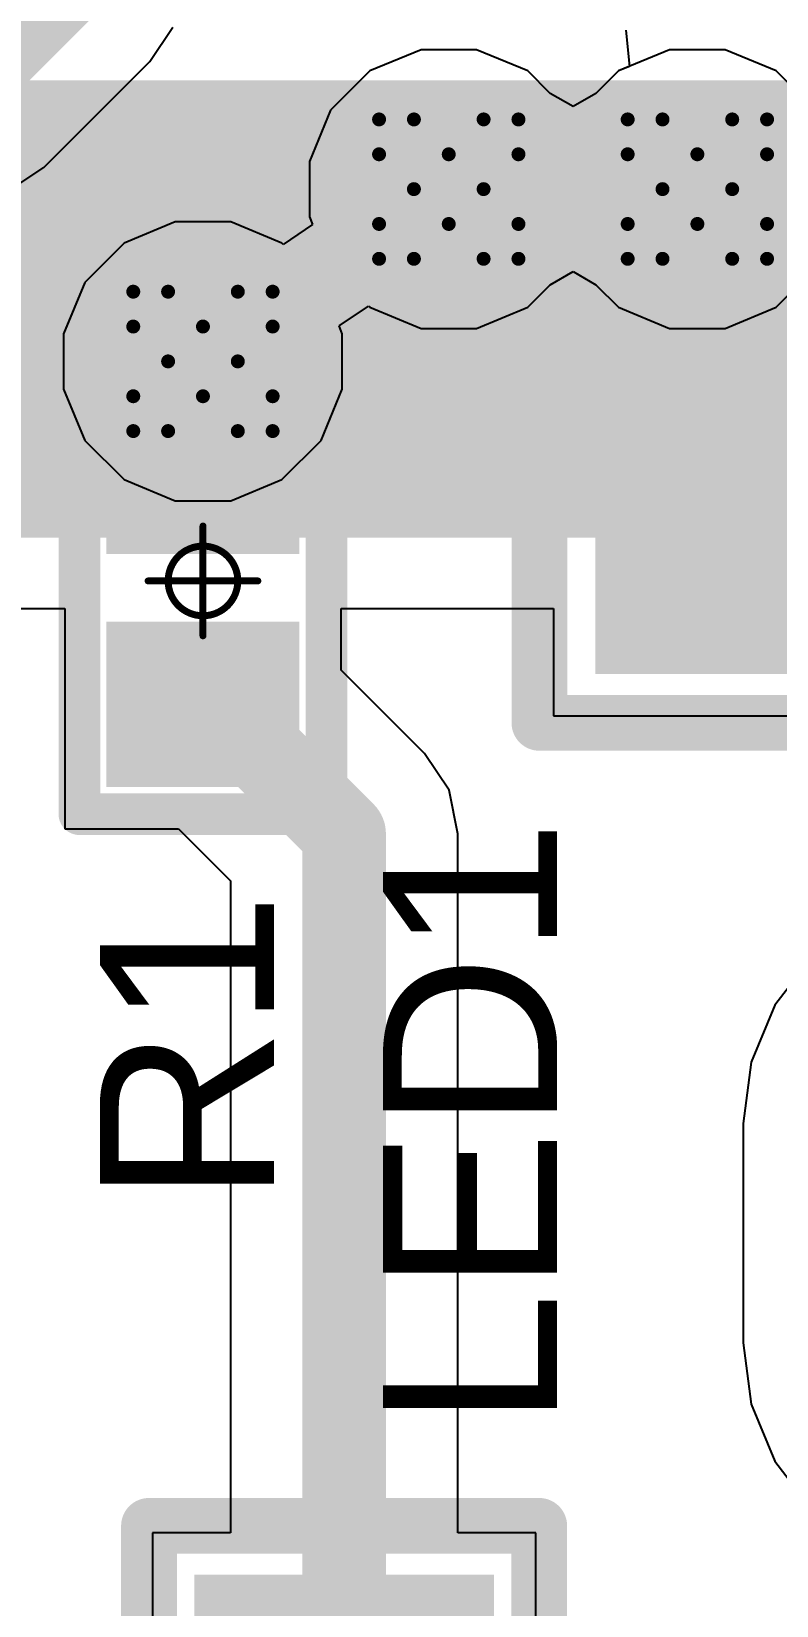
# Model space of a CAD drawing. Header units: inches. Extents: x -13 to 366, y -4 to 120.
# Drawn here: x 3.05 to 5.77, y 1.33 to 7.07 of the extents above; entities that cross this region are included whole.
import ezdxf

# ---------------------------------------------------------------- set-up
doc = ezdxf.new("R2010")
doc.units = ezdxf.units.IN
for name, color, linetype in [('Bottom Layer', 5, 'Continuous'), ('Drill Drawing', 1, 'Continuous'), ('GND', 16, 'Continuous'), ('Mechanical 15', 56, 'Continuous'), ('POWER', 76, 'Continuous'), ('Top Layer', 1, 'Continuous'), ('Top Overlay', 2, 'Continuous'), ('Top Paste', 8, 'Continuous'), ('Top Solder', 216, 'Continuous'), ('Via Holes', 16, 'Continuous')]:
    doc.layers.add(name, color=color, linetype=linetype)
doc.styles.add('Arial', font='', dxfattribs={"height": 0.2})
doc.styles.get('Arial').set_extended_font_data('Arial')

# ---------------------------------------------------------------- blocks, each defined once
blk = doc.blocks.new('R_0402_L_28')
at = {"layer": 'Top Layer'}
for points in [[(-0.6001, 0.2499), (-0.2001, 0.2499), (-0.2001, -0.2501), (-0.6001, -0.2501)], [(0.2499, 0.2499), (0.6499, 0.2499), (0.6499, -0.2501), (0.2499, -0.2501)]]:
    blk.add_hatch(color=1, dxfattribs=at).paths.add_polyline_path(points)
at = {"layer": 'Top Paste'}
for points in [[(-0.6001, 0.2499), (-0.2001, 0.2499), (-0.2001, -0.2501), (-0.6001, -0.2501)], [(0.2499, 0.2499), (0.6499, 0.2499), (0.6499, -0.2501), (0.2499, -0.2501)]]:
    blk.add_hatch(color=8, dxfattribs=at).paths.add_polyline_path(points)
at = {"layer": 'Top Solder'}
for points in [[(-0.7017, 0.3515), (-0.0985, 0.3515), (-0.0985, -0.3517), (-0.7017, -0.3517)], [(0.1483, 0.3515), (0.7515, 0.3515), (0.7515, -0.3517), (0.1483, -0.3517)]]:
    blk.add_hatch(color=216, dxfattribs=at).paths.add_polyline_path(points)
at = {"layer": 'Mechanical 15'}
for points in [[(0, -0.2, 0.0254, 0.0254, 0), (0, 0.2, 0.0254, 0.0254, 0)], [(0.2, 0, 0.0254, 0.0254, 0), (-0.2, 0, 0.0254, 0.0254, 0)]]:
    blk.add_lwpolyline(points, format="xyseb", dxfattribs=at)
for points in [[(-0.0063, 0.2, 0.0127, 0.0127, 1), (0.0063, 0.2, 0.0127, 0.0127, 1)], [(0.127, 0, 0.0254, 0.0254, 1), (-0.127, 0, 0.0254, 0.0254, 1)], [(-0.2063, 0, 0.0127, 0.0127, 1), (-0.1936, 0, 0.0127, 0.0127, 1)], [(-0.1333, 0, 0.0127, 0.0127, 1), (-0.1206, 0, 0.0127, 0.0127, 1)], [(0.1206, 0, 0.0127, 0.0127, 1), (0.1333, 0, 0.0127, 0.0127, 1)], [(0.1936, 0, 0.0127, 0.0127, 1), (0.2063, 0, 0.0127, 0.0127, 1)], [(-0.0063, -0.2, 0.0127, 0.0127, 1), (0.0063, -0.2, 0.0127, 0.0127, 1)]]:
    blk.add_lwpolyline(points, format="xyseb", close=True, dxfattribs=at)
at = {"layer": 'Top Overlay'}
for points in [[(-0.8001, -0.4501, 0.1524, 0.1524, 0), (-0.8001, 0.4499, 0.1524, 0.1524, 0)], [(0.8499, 0.4499, 0.1524, 0.1524, 0), (-0.8001, 0.4499, 0.1524, 0.1524, 0)], [(0.8499, -0.4501, 0.1524, 0.1524, 0), (0.8499, 0.4499, 0.1524, 0.1524, 0)], [(0.8499, -0.4501, 0.1524, 0.1524, 0), (-0.8001, -0.4501, 0.1524, 0.1524, 0)]]:
    blk.add_lwpolyline(points, format="xyseb", dxfattribs=at)
for points in [[(-0.8382, 0.4499, 0.0762, 0.0762, 1), (-0.762, 0.4499, 0.0762, 0.0762, 1)], [(-0.8382, 0.4499, 0.0762, 0.0762, 1), (-0.762, 0.4499, 0.0762, 0.0762, 1)], [(0.8118, 0.4499, 0.0762, 0.0762, 1), (0.888, 0.4499, 0.0762, 0.0762, 1)], [(0.8118, 0.4499, 0.0762, 0.0762, 1), (0.888, 0.4499, 0.0762, 0.0762, 1)], [(-0.8382, -0.4501, 0.0762, 0.0762, 1), (-0.762, -0.4501, 0.0762, 0.0762, 1)], [(-0.8382, -0.4501, 0.0762, 0.0762, 1), (-0.762, -0.4501, 0.0762, 0.0762, 1)], [(0.8118, -0.4501, 0.0762, 0.0762, 1), (0.888, -0.4501, 0.0762, 0.0762, 1)], [(0.8118, -0.4501, 0.0762, 0.0762, 1), (0.888, -0.4501, 0.0762, 0.0762, 1)]]:
    blk.add_lwpolyline(points, format="xyseb", close=True, dxfattribs=at)
blk = doc.blocks.new('LED_0603B_29')
at = {"layer": 'Top Layer'}
for points in [[(-1.5239, 0.451), (-0.2539, 0.451), (-0.2539, -0.438), (-1.5239, -0.438)], [(1.3019, 0.451), (0.4764, 0.451), (0.2541, 0.2288), (0.2541, -0.2157), (0.4764, -0.438), (1.3019, -0.438), (1.5241, -0.2157), (1.5241, 0.2288)]]:
    blk.add_hatch(color=1, dxfattribs=at).paths.add_polyline_path(points)
at = {"layer": 'Top Paste'}
for points in [[(-1.5239, 0.451), (-0.2539, 0.451), (-0.2539, -0.438), (-1.5239, -0.438)], [(1.3019, 0.451), (0.4764, 0.451), (0.2541, 0.2288), (0.2541, -0.2157), (0.4764, -0.438), (1.3019, -0.438), (1.5241, -0.2157), (1.5241, 0.2288)]]:
    blk.add_hatch(color=8, dxfattribs=at).paths.add_polyline_path(points)
at = {"layer": 'Top Solder'}
for points in [[(-1.6255, 0.5526), (-0.1523, 0.5526), (-0.1523, -0.5396), (-1.6255, -0.5396)], [(1.3527, 0.5526), (0.4256, 0.5526), (0.1525, 0.2796), (0.1525, -0.2665), (0.4256, -0.5396), (1.3527, -0.5396), (1.6257, -0.2665), (1.6257, 0.2796)]]:
    blk.add_hatch(color=216, dxfattribs=at).paths.add_polyline_path(points)
at = {"layer": 'Mechanical 15'}
for points in [[(0, -0.5, 0.05, 0.05, 0), (0, 0.5, 0.05, 0.05, 0)], [(0.5, 0, 0.05, 0.05, 0), (-0.5, 0, 0.05, 0.05, 0)]]:
    blk.add_lwpolyline(points, format="xyseb", dxfattribs=at)
for points in [[(-0.0125, 0.5, 0.025, 0.025, 1), (0.0125, 0.5, 0.025, 0.025, 1)], [(0.35, 0, 0.05, 0.05, 1), (-0.35, 0, 0.05, 0.05, 1)], [(-0.5125, 0, 0.025, 0.025, 1), (-0.4875, 0, 0.025, 0.025, 1)], [(-0.3625, 0, 0.025, 0.025, 1), (-0.3375, 0, 0.025, 0.025, 1)], [(0.3375, 0, 0.025, 0.025, 1), (0.3625, 0, 0.025, 0.025, 1)], [(0.4875, 0, 0.025, 0.025, 1), (0.5125, 0, 0.025, 0.025, 1)], [(-0.0125, -0.5, 0.025, 0.025, 1), (0.0125, -0.5, 0.025, 0.025, 1)]]:
    blk.add_lwpolyline(points, format="xyseb", close=True, dxfattribs=at)
at = {"layer": 'Top Overlay'}
for points in [[(-1.7779, 0.7177, 0.2032, 0.2032, 0), (-1.8033, 0.7177, 0.2032, 0.2032, 0)], [(-1.8033, -0.6539, 0.2032, 0.2032, 0), (-1.8033, 0.7177, 0.2032, 0.2032, 0)], [(-0.4317, 0.7177, 0.2032, 0.2032, 0), (-1.7779, 0.7177, 0.2032, 0.2032, 0)], [(1.8035, 0.7177, 0.2032, 0.2032, 0), (0.4319, 0.7177, 0.2032, 0.2032, 0)], [(2.0575, 0.7177, 0.2032, 0.2032, 0), (1.8035, 0.7177, 0.2032, 0.2032, 0)], [(2.0575, -0.7047, 0.2032, 0.2032, 0), (2.0575, 0.7177, 0.2032, 0.2032, 0)], [(1.8035, -0.7047, 0.2032, 0.2032, 0), (1.8035, 0.6669, 0.2032, 0.2032, 0)], [(-1.8033, -0.7047, 0.2032, 0.2032, 0), (-1.8033, -0.6539, 0.2032, 0.2032, 0)], [(-0.4317, -0.7047, 0.2032, 0.2032, 0), (-1.8033, -0.7047, 0.2032, 0.2032, 0)], [(1.7781, -0.7047, 0.2032, 0.2032, 0), (0.4319, -0.7047, 0.2032, 0.2032, 0)], [(2.0575, -0.7047, 0.2032, 0.2032, 0), (1.8035, -0.7047, 0.2032, 0.2032, 0)]]:
    blk.add_lwpolyline(points, format="xyseb", dxfattribs=at)
for points in [[(-1.8541, 0.7177, 0.1016, 0.1016, 1), (-1.7525, 0.7177, 0.1016, 0.1016, 1)], [(-1.8541, 0.7177, 0.1016, 0.1016, 1), (-1.7525, 0.7177, 0.1016, 0.1016, 1)], [(-1.8287, 0.7177, 0.1016, 0.1016, 1), (-1.7271, 0.7177, 0.1016, 0.1016, 1)], [(-1.8287, 0.7177, 0.1016, 0.1016, 1), (-1.7271, 0.7177, 0.1016, 0.1016, 1)], [(-0.4825, 0.7177, 0.1016, 0.1016, 1), (-0.3809, 0.7177, 0.1016, 0.1016, 1)], [(0.3811, 0.7177, 0.1016, 0.1016, 1), (0.4827, 0.7177, 0.1016, 0.1016, 1)], [(1.7527, 0.7177, 0.1016, 0.1016, 1), (1.8543, 0.7177, 0.1016, 0.1016, 1)], [(1.7527, 0.7177, 0.1016, 0.1016, 1), (1.8543, 0.7177, 0.1016, 0.1016, 1)], [(2.0067, 0.7177, 0.1016, 0.1016, 1), (2.1083, 0.7177, 0.1016, 0.1016, 1)], [(2.0067, 0.7177, 0.1016, 0.1016, 1), (2.1083, 0.7177, 0.1016, 0.1016, 1)], [(1.7527, 0.6669, 0.1016, 0.1016, 1), (1.8543, 0.6669, 0.1016, 0.1016, 1)], [(-1.8541, -0.6539, 0.1016, 0.1016, 1), (-1.7525, -0.6539, 0.1016, 0.1016, 1)], [(-1.8541, -0.6539, 0.1016, 0.1016, 1), (-1.7525, -0.6539, 0.1016, 0.1016, 1)], [(-1.8541, -0.7047, 0.1016, 0.1016, 1), (-1.7525, -0.7047, 0.1016, 0.1016, 1)], [(-1.8541, -0.7047, 0.1016, 0.1016, 1), (-1.7525, -0.7047, 0.1016, 0.1016, 1)], [(-0.4825, -0.7047, 0.1016, 0.1016, 1), (-0.3809, -0.7047, 0.1016, 0.1016, 1)], [(0.3811, -0.7047, 0.1016, 0.1016, 1), (0.4827, -0.7047, 0.1016, 0.1016, 1)], [(1.7273, -0.7047, 0.1016, 0.1016, 1), (1.8289, -0.7047, 0.1016, 0.1016, 1)], [(1.7527, -0.7047, 0.1016, 0.1016, 1), (1.8543, -0.7047, 0.1016, 0.1016, 1)], [(1.7527, -0.7047, 0.1016, 0.1016, 1), (1.8543, -0.7047, 0.1016, 0.1016, 1)], [(2.0067, -0.7047, 0.1016, 0.1016, 1), (2.1083, -0.7047, 0.1016, 0.1016, 1)], [(2.0067, -0.7047, 0.1016, 0.1016, 1), (2.1083, -0.7047, 0.1016, 0.1016, 1)]]:
    blk.add_lwpolyline(points, format="xyseb", close=True, dxfattribs=at)
blk = doc.blocks.new('R_0805_L_45')
at = {"layer": 'Top Layer'}
for points in [[(-1.3946, -0.6351), (-1.3946, 0.6349), (-0.5056, 0.6349), (-0.5056, -0.6351)], [(0.5054, -0.6351), (0.5054, 0.6349), (1.3944, 0.6349), (1.3944, -0.6351)]]:
    blk.add_hatch(color=1, dxfattribs=at).paths.add_polyline_path(points)
at = {"layer": 'Top Paste'}
for points in [[(-1.3946, -0.6351), (-1.3946, 0.6349), (-0.5056, 0.6349), (-0.5056, -0.6351)], [(0.5054, -0.6351), (0.5054, 0.6349), (1.3944, 0.6349), (1.3944, -0.6351)]]:
    blk.add_hatch(color=8, dxfattribs=at).paths.add_polyline_path(points)
at = {"layer": 'Top Solder'}
for points in [[(-1.4962, -0.7367), (-1.4962, 0.7365), (-0.404, 0.7365), (-0.404, -0.7367)], [(0.4038, -0.7367), (0.4038, 0.7365), (1.496, 0.7365), (1.496, -0.7367)]]:
    blk.add_hatch(color=216, dxfattribs=at).paths.add_polyline_path(points)
at = {"layer": 'Mechanical 15'}
for points in [[(0, -0.5, 0.05, 0.05, 0), (0, 0.5, 0.05, 0.05, 0)], [(-0.5, 0, 0.05, 0.05, 0), (0.5, 0, 0.05, 0.05, 0)]]:
    blk.add_lwpolyline(points, format="xyseb", dxfattribs=at)
for points in [[(-0.0125, 0.5, 0.025, 0.025, 1), (0.0125, 0.5, 0.025, 0.025, 1)], [(0.35, 0, 0.05, 0.05, 1), (-0.35, 0, 0.05, 0.05, 1)], [(-0.5125, 0, 0.025, 0.025, 1), (-0.4875, 0, 0.025, 0.025, 1)], [(-0.3625, 0, 0.025, 0.025, 1), (-0.3375, 0, 0.025, 0.025, 1)], [(0.3375, 0, 0.025, 0.025, 1), (0.3625, 0, 0.025, 0.025, 1)], [(0.4875, 0, 0.025, 0.025, 1), (0.5125, 0, 0.025, 0.025, 1)], [(-0.0125, -0.5, 0.025, 0.025, 1), (0.0125, -0.5, 0.025, 0.025, 1)]]:
    blk.add_lwpolyline(points, format="xyseb", close=True, dxfattribs=at)
at = {"layer": 'Top Overlay'}
for points in [[(-1.7, 0.9143, 0.2032, 0.2032, 0), (1.7, 0.9143, 0.2032, 0.2032, 0)], [(-1.7, -0.9145, 0.2032, 0.2032, 0), (-1.7, 0.9143, 0.2032, 0.2032, 0)], [(1.7, -0.9145, 0.2032, 0.2032, 0), (1.7, 0.9143, 0.2032, 0.2032, 0)], [(-1.7, -0.9145, 0.2032, 0.2032, 0), (1.7, -0.9145, 0.2032, 0.2032, 0)]]:
    blk.add_lwpolyline(points, format="xyseb", dxfattribs=at)
for points in [[(-1.7508, 0.9143, 0.1016, 0.1016, 1), (-1.6492, 0.9143, 0.1016, 0.1016, 1)], [(-1.7508, 0.9143, 0.1016, 0.1016, 1), (-1.6492, 0.9143, 0.1016, 0.1016, 1)], [(1.6492, 0.9143, 0.1016, 0.1016, 1), (1.7508, 0.9143, 0.1016, 0.1016, 1)], [(1.6492, 0.9143, 0.1016, 0.1016, 1), (1.7508, 0.9143, 0.1016, 0.1016, 1)], [(-1.7508, -0.9145, 0.1016, 0.1016, 1), (-1.6492, -0.9145, 0.1016, 0.1016, 1)], [(-1.7508, -0.9145, 0.1016, 0.1016, 1), (-1.6492, -0.9145, 0.1016, 0.1016, 1)], [(1.6492, -0.9145, 0.1016, 0.1016, 1), (1.7508, -0.9145, 0.1016, 0.1016, 1)], [(1.6492, -0.9145, 0.1016, 0.1016, 1), (1.7508, -0.9145, 0.1016, 0.1016, 1)]]:
    blk.add_lwpolyline(points, format="xyseb", close=True, dxfattribs=at)

msp = doc.modelspace()

# ---------------------------------------------------------------- hatches: boundary and pattern name
at = {"layer": 'Bottom Layer'}
h = msp.add_hatch(color=5, dxfattribs=at)
edge = h.paths.add_edge_path()
edge.add_arc((4.5736, 6.4917), 0.254, 0, 360)
h = msp.add_hatch(color=5, dxfattribs=at)
edge = h.paths.add_edge_path()
edge.add_arc((5.4797, 6.4917), 0.254, 0, 360)
h = msp.add_hatch(color=5, dxfattribs=at)
edge = h.paths.add_edge_path()
edge.add_arc((3.6777, 5.8639), 0.254, 0, 360)
at = {"layer": 'GND'}
h = msp.add_hatch(color=16, dxfattribs=at)
edge = h.paths.add_edge_path()
edge.add_arc((4.5736, 6.4917), 0.254, 0, 360)
h = msp.add_hatch(color=16, dxfattribs=at)
edge = h.paths.add_edge_path()
edge.add_arc((5.4797, 6.4917), 0.254, 0, 360)
h = msp.add_hatch(color=16, dxfattribs=at)
edge = h.paths.add_edge_path()
edge.add_arc((3.6777, 5.8639), 0.254, 0, 360)
at = {"layer": 'POWER'}
h = msp.add_hatch(color=76, dxfattribs=at)
edge = h.paths.add_edge_path()
edge.add_arc((4.5736, 6.4917), 0.254, 0, 360)
h = msp.add_hatch(color=76, dxfattribs=at)
edge = h.paths.add_edge_path()
edge.add_arc((5.4797, 6.4917), 0.254, 0, 360)
h = msp.add_hatch(color=76, dxfattribs=at)
edge = h.paths.add_edge_path()
edge.add_arc((3.6777, 5.8639), 0.254, 0, 360)
at = {"layer": 'Top Layer'}
msp.add_hatch(color=1, dxfattribs=at).paths.add_polyline_path([(2.0429, 5.2217), (6.0984, 5.2217), (6.0984, 6.8885), (2.0429, 6.8885)])
h = msp.add_hatch(color=1, dxfattribs=at)
edge = h.paths.add_edge_path()
edge.add_arc((4.5736, 6.4917), 0.254, 0, 360)
h = msp.add_hatch(color=1, dxfattribs=at)
edge = h.paths.add_edge_path()
edge.add_arc((5.4797, 6.4917), 0.254, 0, 360)
h = msp.add_hatch(color=1, dxfattribs=at)
edge = h.paths.add_edge_path()
edge.add_arc((3.6777, 5.8639), 0.254, 0, 360)
at = {"layer": 'Via Holes'}
h = msp.add_hatch(color=7, dxfattribs=at)
edge = h.paths.add_edge_path()
edge.add_arc((4.5736, 6.4917), 0.127, 0, 360)
h = msp.add_hatch(color=7, dxfattribs=at)
edge = h.paths.add_edge_path()
edge.add_arc((5.4797, 6.4917), 0.127, 0, 360)
h = msp.add_hatch(color=7, dxfattribs=at)
edge = h.paths.add_edge_path()
edge.add_arc((3.6777, 5.8639), 0.127, 0, 360)

# ---------------------------------------------------------------- linework, layer by layer
at = {"layer": 'Bottom Layer'}
for p, q in [((3.4836, 6.9563), (3.5678, 7.0823)), ((5.2192, 7.0712), (5.2322, 6.9391)), ((4.4726, 6.9997), (4.2859, 6.9224)), ((4.6747, 6.9997), (4.4726, 6.9997)), ((4.8614, 6.9224), (4.6747, 6.9997)), ((3.0979, 6.5706), (3.4836, 6.9563)), ((4.2859, 6.9224), (4.143, 6.7795)), ((4.9437, 6.8401), (4.8614, 6.9224)), ((5.1919, 6.9224), (5.1096, 6.8401)), ((5.2322, 6.9391), (5.1919, 6.9224)), ((5.0266, 6.7924), (4.9437, 6.8401)), ((5.1096, 6.8401), (5.0266, 6.7924)), ((4.143, 6.7795), (4.0656, 6.5928)), ((2.9719, 6.4864), (3.0979, 6.5706)), ((4.0656, 6.5928), (4.0656, 6.3907)), ((3.5767, 6.3719), (3.39, 6.2945)), ((3.7788, 6.3719), (3.5767, 6.3719)), ((3.9655, 6.2945), (3.7788, 6.3719)), ((4.0656, 6.3907), (4.0774, 6.3622)), ((4.0774, 6.3622), (3.9698, 6.2903)), ((3.39, 6.2945), (3.2471, 6.1516)), ((3.9698, 6.2903), (3.9655, 6.2945)), ((5.7674, 6.0611), (5.9103, 6.204)), ((3.2471, 6.1516), (3.1697, 5.9649)), ((4.8614, 6.0611), (4.9437, 6.1434)), ((4.9437, 6.1434), (5.0266, 6.1911)), ((5.0266, 6.1911), (5.1096, 6.1434)), ((5.1096, 6.1434), (5.1919, 6.0611)), ((4.1739, 5.9934), (4.2816, 6.0653)), ((4.2816, 6.0653), (4.2859, 6.0611)), ((4.2859, 6.0611), (4.4726, 5.9837)), ((4.6747, 5.9837), (4.8614, 6.0611)), ((5.1919, 6.0611), (5.3786, 5.9837)), ((5.5807, 5.9837), (5.7674, 6.0611)), ((4.1857, 5.9649), (4.1739, 5.9934)), ((4.4726, 5.9837), (4.6747, 5.9837)), ((5.3786, 5.9837), (5.5807, 5.9837)), ((3.1697, 5.9649), (3.1697, 5.7628)), ((4.1857, 5.7628), (4.1857, 5.9649)), ((3.1697, 5.7628), (3.2471, 5.5761)), ((4.1084, 5.5761), (4.1857, 5.7628)), ((3.2471, 5.5761), (3.39, 5.4332)), ((3.9655, 5.4332), (4.1084, 5.5761)), ((3.39, 5.4332), (3.5767, 5.3559)), ((3.7788, 5.3559), (3.9655, 5.4332)), ((3.5767, 5.3559), (3.7788, 5.3559))]:
    msp.add_line(p, q, dxfattribs=at)
msp.add_lwpolyline([(2.8232, 6.8453, 0.254, 0.254, 0), (3.2089, 7.231, 0.254, 0.254, 0)], format="xyseb", dxfattribs=at)
at = {"layer": 'Drill Drawing'}
for points in [[(4.3196, 6.6187, 0.0508, 0.0508, 0), (4.3196, 6.7457, 0.0508, 0.0508, 0)], [(4.3196, 6.7457, 0.0508, 0.0508, 0), (4.4466, 6.7457, 0.0508, 0.0508, 0)], [(4.4466, 6.7457, 0.0508, 0.0508, 0), (4.5736, 6.6187, 0.0508, 0.0508, 0)], [(4.5736, 6.6187, 0.0508, 0.0508, 0), (4.7006, 6.7457, 0.0508, 0.0508, 0)], [(4.7006, 6.7457, 0.0508, 0.0508, 0), (4.8276, 6.7457, 0.0508, 0.0508, 0)], [(4.8276, 6.6187, 0.0508, 0.0508, 0), (4.8276, 6.7457, 0.0508, 0.0508, 0)], [(5.2257, 6.6187, 0.0508, 0.0508, 0), (5.2257, 6.7457, 0.0508, 0.0508, 0)], [(5.2257, 6.7457, 0.0508, 0.0508, 0), (5.3527, 6.7457, 0.0508, 0.0508, 0)], [(5.3527, 6.7457, 0.0508, 0.0508, 0), (5.4797, 6.6187, 0.0508, 0.0508, 0)], [(5.4797, 6.6187, 0.0508, 0.0508, 0), (5.6067, 6.7457, 0.0508, 0.0508, 0)], [(5.6067, 6.7457, 0.0508, 0.0508, 0), (5.7337, 6.7457, 0.0508, 0.0508, 0)], [(5.7337, 6.6187, 0.0508, 0.0508, 0), (5.7337, 6.7457, 0.0508, 0.0508, 0)], [(4.3196, 6.6187, 0.0508, 0.0508, 0), (4.4466, 6.4917, 0.0508, 0.0508, 0)], [(4.7006, 6.4917, 0.0508, 0.0508, 0), (4.8276, 6.6187, 0.0508, 0.0508, 0)], [(5.2257, 6.6187, 0.0508, 0.0508, 0), (5.3527, 6.4917, 0.0508, 0.0508, 0)], [(5.6067, 6.4917, 0.0508, 0.0508, 0), (5.7337, 6.6187, 0.0508, 0.0508, 0)], [(4.3196, 6.3647, 0.0508, 0.0508, 0), (4.4466, 6.4917, 0.0508, 0.0508, 0)], [(4.7006, 6.4917, 0.0508, 0.0508, 0), (4.8276, 6.3647, 0.0508, 0.0508, 0)], [(5.2257, 6.3647, 0.0508, 0.0508, 0), (5.3527, 6.4917, 0.0508, 0.0508, 0)], [(5.6067, 6.4917, 0.0508, 0.0508, 0), (5.7337, 6.3647, 0.0508, 0.0508, 0)], [(4.3196, 6.2377, 0.0508, 0.0508, 0), (4.3196, 6.3647, 0.0508, 0.0508, 0)], [(4.4466, 6.2377, 0.0508, 0.0508, 0), (4.5736, 6.3647, 0.0508, 0.0508, 0)], [(4.5736, 6.3647, 0.0508, 0.0508, 0), (4.7006, 6.2377, 0.0508, 0.0508, 0)], [(4.8276, 6.2377, 0.0508, 0.0508, 0), (4.8276, 6.3647, 0.0508, 0.0508, 0)], [(5.2257, 6.2377, 0.0508, 0.0508, 0), (5.2257, 6.3647, 0.0508, 0.0508, 0)], [(5.3527, 6.2377, 0.0508, 0.0508, 0), (5.4797, 6.3647, 0.0508, 0.0508, 0)], [(5.4797, 6.3647, 0.0508, 0.0508, 0), (5.6067, 6.2377, 0.0508, 0.0508, 0)], [(5.7337, 6.2377, 0.0508, 0.0508, 0), (5.7337, 6.3647, 0.0508, 0.0508, 0)], [(4.3196, 6.2377, 0.0508, 0.0508, 0), (4.4466, 6.2377, 0.0508, 0.0508, 0)], [(4.7006, 6.2377, 0.0508, 0.0508, 0), (4.8276, 6.2377, 0.0508, 0.0508, 0)], [(5.2257, 6.2377, 0.0508, 0.0508, 0), (5.3527, 6.2377, 0.0508, 0.0508, 0)], [(5.6067, 6.2377, 0.0508, 0.0508, 0), (5.7337, 6.2377, 0.0508, 0.0508, 0)], [(3.4237, 5.9909, 0.0508, 0.0508, 0), (3.4237, 6.1179, 0.0508, 0.0508, 0)], [(3.4237, 6.1179, 0.0508, 0.0508, 0), (3.5507, 6.1179, 0.0508, 0.0508, 0)], [(3.5507, 6.1179, 0.0508, 0.0508, 0), (3.6777, 5.9909, 0.0508, 0.0508, 0)], [(3.6777, 5.9909, 0.0508, 0.0508, 0), (3.8047, 6.1179, 0.0508, 0.0508, 0)], [(3.8047, 6.1179, 0.0508, 0.0508, 0), (3.9317, 6.1179, 0.0508, 0.0508, 0)], [(3.9317, 5.9909, 0.0508, 0.0508, 0), (3.9317, 6.1179, 0.0508, 0.0508, 0)], [(3.4237, 5.9909, 0.0508, 0.0508, 0), (3.5507, 5.8639, 0.0508, 0.0508, 0)], [(3.8047, 5.8639, 0.0508, 0.0508, 0), (3.9317, 5.9909, 0.0508, 0.0508, 0)], [(3.4237, 5.7369, 0.0508, 0.0508, 0), (3.5507, 5.8639, 0.0508, 0.0508, 0)], [(3.8047, 5.8639, 0.0508, 0.0508, 0), (3.9317, 5.7369, 0.0508, 0.0508, 0)], [(3.4237, 5.6099, 0.0508, 0.0508, 0), (3.4237, 5.7369, 0.0508, 0.0508, 0)], [(3.5507, 5.6099, 0.0508, 0.0508, 0), (3.6777, 5.7369, 0.0508, 0.0508, 0)], [(3.6777, 5.7369, 0.0508, 0.0508, 0), (3.8047, 5.6099, 0.0508, 0.0508, 0)], [(3.9317, 5.6099, 0.0508, 0.0508, 0), (3.9317, 5.7369, 0.0508, 0.0508, 0)], [(3.4237, 5.6099, 0.0508, 0.0508, 0), (3.5507, 5.6099, 0.0508, 0.0508, 0)], [(3.8047, 5.6099, 0.0508, 0.0508, 0), (3.9317, 5.6099, 0.0508, 0.0508, 0)]]:
    msp.add_lwpolyline(points, format="xyseb", dxfattribs=at)
for points in [[(4.3069, 6.7457, 0.0254, 0.0254, 1), (4.3323, 6.7457, 0.0254, 0.0254, 1)], [(4.3069, 6.7457, 0.0254, 0.0254, 1), (4.3323, 6.7457, 0.0254, 0.0254, 1)], [(4.4339, 6.7457, 0.0254, 0.0254, 1), (4.4593, 6.7457, 0.0254, 0.0254, 1)], [(4.4339, 6.7457, 0.0254, 0.0254, 1), (4.4593, 6.7457, 0.0254, 0.0254, 1)], [(4.6879, 6.7457, 0.0254, 0.0254, 1), (4.7133, 6.7457, 0.0254, 0.0254, 1)], [(4.6879, 6.7457, 0.0254, 0.0254, 1), (4.7133, 6.7457, 0.0254, 0.0254, 1)], [(4.8149, 6.7457, 0.0254, 0.0254, 1), (4.8403, 6.7457, 0.0254, 0.0254, 1)], [(4.8149, 6.7457, 0.0254, 0.0254, 1), (4.8403, 6.7457, 0.0254, 0.0254, 1)], [(5.213, 6.7457, 0.0254, 0.0254, 1), (5.2384, 6.7457, 0.0254, 0.0254, 1)], [(5.213, 6.7457, 0.0254, 0.0254, 1), (5.2384, 6.7457, 0.0254, 0.0254, 1)], [(5.34, 6.7457, 0.0254, 0.0254, 1), (5.3654, 6.7457, 0.0254, 0.0254, 1)], [(5.34, 6.7457, 0.0254, 0.0254, 1), (5.3654, 6.7457, 0.0254, 0.0254, 1)], [(5.594, 6.7457, 0.0254, 0.0254, 1), (5.6194, 6.7457, 0.0254, 0.0254, 1)], [(5.594, 6.7457, 0.0254, 0.0254, 1), (5.6194, 6.7457, 0.0254, 0.0254, 1)], [(5.721, 6.7457, 0.0254, 0.0254, 1), (5.7464, 6.7457, 0.0254, 0.0254, 1)], [(5.721, 6.7457, 0.0254, 0.0254, 1), (5.7464, 6.7457, 0.0254, 0.0254, 1)], [(4.3069, 6.6187, 0.0254, 0.0254, 1), (4.3323, 6.6187, 0.0254, 0.0254, 1)], [(4.3069, 6.6187, 0.0254, 0.0254, 1), (4.3323, 6.6187, 0.0254, 0.0254, 1)], [(4.5609, 6.6187, 0.0254, 0.0254, 1), (4.5863, 6.6187, 0.0254, 0.0254, 1)], [(4.5609, 6.6187, 0.0254, 0.0254, 1), (4.5863, 6.6187, 0.0254, 0.0254, 1)], [(4.8149, 6.6187, 0.0254, 0.0254, 1), (4.8403, 6.6187, 0.0254, 0.0254, 1)], [(4.8149, 6.6187, 0.0254, 0.0254, 1), (4.8403, 6.6187, 0.0254, 0.0254, 1)], [(5.213, 6.6187, 0.0254, 0.0254, 1), (5.2384, 6.6187, 0.0254, 0.0254, 1)], [(5.213, 6.6187, 0.0254, 0.0254, 1), (5.2384, 6.6187, 0.0254, 0.0254, 1)], [(5.467, 6.6187, 0.0254, 0.0254, 1), (5.4924, 6.6187, 0.0254, 0.0254, 1)], [(5.467, 6.6187, 0.0254, 0.0254, 1), (5.4924, 6.6187, 0.0254, 0.0254, 1)], [(5.721, 6.6187, 0.0254, 0.0254, 1), (5.7464, 6.6187, 0.0254, 0.0254, 1)], [(5.721, 6.6187, 0.0254, 0.0254, 1), (5.7464, 6.6187, 0.0254, 0.0254, 1)], [(4.4339, 6.4917, 0.0254, 0.0254, 1), (4.4593, 6.4917, 0.0254, 0.0254, 1)], [(4.4339, 6.4917, 0.0254, 0.0254, 1), (4.4593, 6.4917, 0.0254, 0.0254, 1)], [(4.6879, 6.4917, 0.0254, 0.0254, 1), (4.7133, 6.4917, 0.0254, 0.0254, 1)], [(4.6879, 6.4917, 0.0254, 0.0254, 1), (4.7133, 6.4917, 0.0254, 0.0254, 1)], [(5.34, 6.4917, 0.0254, 0.0254, 1), (5.3654, 6.4917, 0.0254, 0.0254, 1)], [(5.34, 6.4917, 0.0254, 0.0254, 1), (5.3654, 6.4917, 0.0254, 0.0254, 1)], [(5.594, 6.4917, 0.0254, 0.0254, 1), (5.6194, 6.4917, 0.0254, 0.0254, 1)], [(5.594, 6.4917, 0.0254, 0.0254, 1), (5.6194, 6.4917, 0.0254, 0.0254, 1)], [(4.3069, 6.3647, 0.0254, 0.0254, 1), (4.3323, 6.3647, 0.0254, 0.0254, 1)], [(4.3069, 6.3647, 0.0254, 0.0254, 1), (4.3323, 6.3647, 0.0254, 0.0254, 1)], [(4.5609, 6.3647, 0.0254, 0.0254, 1), (4.5863, 6.3647, 0.0254, 0.0254, 1)], [(4.5609, 6.3647, 0.0254, 0.0254, 1), (4.5863, 6.3647, 0.0254, 0.0254, 1)], [(4.8149, 6.3647, 0.0254, 0.0254, 1), (4.8403, 6.3647, 0.0254, 0.0254, 1)], [(4.8149, 6.3647, 0.0254, 0.0254, 1), (4.8403, 6.3647, 0.0254, 0.0254, 1)], [(5.213, 6.3647, 0.0254, 0.0254, 1), (5.2384, 6.3647, 0.0254, 0.0254, 1)], [(5.213, 6.3647, 0.0254, 0.0254, 1), (5.2384, 6.3647, 0.0254, 0.0254, 1)], [(5.467, 6.3647, 0.0254, 0.0254, 1), (5.4924, 6.3647, 0.0254, 0.0254, 1)], [(5.467, 6.3647, 0.0254, 0.0254, 1), (5.4924, 6.3647, 0.0254, 0.0254, 1)], [(5.721, 6.3647, 0.0254, 0.0254, 1), (5.7464, 6.3647, 0.0254, 0.0254, 1)], [(5.721, 6.3647, 0.0254, 0.0254, 1), (5.7464, 6.3647, 0.0254, 0.0254, 1)], [(4.3069, 6.2377, 0.0254, 0.0254, 1), (4.3323, 6.2377, 0.0254, 0.0254, 1)], [(4.3069, 6.2377, 0.0254, 0.0254, 1), (4.3323, 6.2377, 0.0254, 0.0254, 1)], [(4.4339, 6.2377, 0.0254, 0.0254, 1), (4.4593, 6.2377, 0.0254, 0.0254, 1)], [(4.4339, 6.2377, 0.0254, 0.0254, 1), (4.4593, 6.2377, 0.0254, 0.0254, 1)], [(4.6879, 6.2377, 0.0254, 0.0254, 1), (4.7133, 6.2377, 0.0254, 0.0254, 1)], [(4.6879, 6.2377, 0.0254, 0.0254, 1), (4.7133, 6.2377, 0.0254, 0.0254, 1)], [(4.8149, 6.2377, 0.0254, 0.0254, 1), (4.8403, 6.2377, 0.0254, 0.0254, 1)], [(4.8149, 6.2377, 0.0254, 0.0254, 1), (4.8403, 6.2377, 0.0254, 0.0254, 1)], [(5.213, 6.2377, 0.0254, 0.0254, 1), (5.2384, 6.2377, 0.0254, 0.0254, 1)], [(5.213, 6.2377, 0.0254, 0.0254, 1), (5.2384, 6.2377, 0.0254, 0.0254, 1)], [(5.34, 6.2377, 0.0254, 0.0254, 1), (5.3654, 6.2377, 0.0254, 0.0254, 1)], [(5.34, 6.2377, 0.0254, 0.0254, 1), (5.3654, 6.2377, 0.0254, 0.0254, 1)], [(5.594, 6.2377, 0.0254, 0.0254, 1), (5.6194, 6.2377, 0.0254, 0.0254, 1)], [(5.594, 6.2377, 0.0254, 0.0254, 1), (5.6194, 6.2377, 0.0254, 0.0254, 1)], [(5.721, 6.2377, 0.0254, 0.0254, 1), (5.7464, 6.2377, 0.0254, 0.0254, 1)], [(5.721, 6.2377, 0.0254, 0.0254, 1), (5.7464, 6.2377, 0.0254, 0.0254, 1)], [(3.411, 6.1179, 0.0254, 0.0254, 1), (3.4364, 6.1179, 0.0254, 0.0254, 1)], [(3.411, 6.1179, 0.0254, 0.0254, 1), (3.4364, 6.1179, 0.0254, 0.0254, 1)], [(3.538, 6.1179, 0.0254, 0.0254, 1), (3.5634, 6.1179, 0.0254, 0.0254, 1)], [(3.538, 6.1179, 0.0254, 0.0254, 1), (3.5634, 6.1179, 0.0254, 0.0254, 1)], [(3.792, 6.1179, 0.0254, 0.0254, 1), (3.8174, 6.1179, 0.0254, 0.0254, 1)], [(3.792, 6.1179, 0.0254, 0.0254, 1), (3.8174, 6.1179, 0.0254, 0.0254, 1)], [(3.919, 6.1179, 0.0254, 0.0254, 1), (3.9444, 6.1179, 0.0254, 0.0254, 1)], [(3.919, 6.1179, 0.0254, 0.0254, 1), (3.9444, 6.1179, 0.0254, 0.0254, 1)], [(3.411, 5.9909, 0.0254, 0.0254, 1), (3.4364, 5.9909, 0.0254, 0.0254, 1)], [(3.411, 5.9909, 0.0254, 0.0254, 1), (3.4364, 5.9909, 0.0254, 0.0254, 1)], [(3.665, 5.9909, 0.0254, 0.0254, 1), (3.6904, 5.9909, 0.0254, 0.0254, 1)], [(3.665, 5.9909, 0.0254, 0.0254, 1), (3.6904, 5.9909, 0.0254, 0.0254, 1)], [(3.919, 5.9909, 0.0254, 0.0254, 1), (3.9444, 5.9909, 0.0254, 0.0254, 1)], [(3.919, 5.9909, 0.0254, 0.0254, 1), (3.9444, 5.9909, 0.0254, 0.0254, 1)], [(3.538, 5.8639, 0.0254, 0.0254, 1), (3.5634, 5.8639, 0.0254, 0.0254, 1)], [(3.538, 5.8639, 0.0254, 0.0254, 1), (3.5634, 5.8639, 0.0254, 0.0254, 1)], [(3.792, 5.8639, 0.0254, 0.0254, 1), (3.8174, 5.8639, 0.0254, 0.0254, 1)], [(3.792, 5.8639, 0.0254, 0.0254, 1), (3.8174, 5.8639, 0.0254, 0.0254, 1)], [(3.411, 5.7369, 0.0254, 0.0254, 1), (3.4364, 5.7369, 0.0254, 0.0254, 1)], [(3.411, 5.7369, 0.0254, 0.0254, 1), (3.4364, 5.7369, 0.0254, 0.0254, 1)], [(3.665, 5.7369, 0.0254, 0.0254, 1), (3.6904, 5.7369, 0.0254, 0.0254, 1)], [(3.665, 5.7369, 0.0254, 0.0254, 1), (3.6904, 5.7369, 0.0254, 0.0254, 1)], [(3.919, 5.7369, 0.0254, 0.0254, 1), (3.9444, 5.7369, 0.0254, 0.0254, 1)], [(3.919, 5.7369, 0.0254, 0.0254, 1), (3.9444, 5.7369, 0.0254, 0.0254, 1)], [(3.411, 5.6099, 0.0254, 0.0254, 1), (3.4364, 5.6099, 0.0254, 0.0254, 1)], [(3.411, 5.6099, 0.0254, 0.0254, 1), (3.4364, 5.6099, 0.0254, 0.0254, 1)], [(3.538, 5.6099, 0.0254, 0.0254, 1), (3.5634, 5.6099, 0.0254, 0.0254, 1)], [(3.538, 5.6099, 0.0254, 0.0254, 1), (3.5634, 5.6099, 0.0254, 0.0254, 1)], [(3.792, 5.6099, 0.0254, 0.0254, 1), (3.8174, 5.6099, 0.0254, 0.0254, 1)], [(3.792, 5.6099, 0.0254, 0.0254, 1), (3.8174, 5.6099, 0.0254, 0.0254, 1)], [(3.919, 5.6099, 0.0254, 0.0254, 1), (3.9444, 5.6099, 0.0254, 0.0254, 1)], [(3.919, 5.6099, 0.0254, 0.0254, 1), (3.9444, 5.6099, 0.0254, 0.0254, 1)]]:
    msp.add_lwpolyline(points, format="xyseb", close=True, dxfattribs=at)
at = {"layer": 'GND'}
for p, q in [((4.4726, 6.9997), (4.2859, 6.9224)), ((4.6747, 6.9997), (4.4726, 6.9997)), ((4.8614, 6.9224), (4.6747, 6.9997)), ((5.3786, 6.9997), (5.1919, 6.9224)), ((5.5807, 6.9997), (5.3786, 6.9997)), ((5.7674, 6.9224), (5.5807, 6.9997)), ((4.2859, 6.9224), (4.143, 6.7795)), ((4.9437, 6.8401), (4.8614, 6.9224)), ((5.1919, 6.9224), (5.1096, 6.8401)), ((5.9103, 6.7795), (5.7674, 6.9224)), ((5.0266, 6.7924), (4.9437, 6.8401)), ((5.1096, 6.8401), (5.0266, 6.7924)), ((4.143, 6.7795), (4.0656, 6.5928)), ((4.0656, 6.5928), (4.0656, 6.3907)), ((3.5767, 6.3719), (3.39, 6.2945)), ((3.7788, 6.3719), (3.5767, 6.3719)), ((3.9655, 6.2945), (3.7788, 6.3719)), ((4.0656, 6.3907), (4.0774, 6.3622)), ((4.0774, 6.3622), (3.9698, 6.2903)), ((3.39, 6.2945), (3.2471, 6.1516)), ((3.9698, 6.2903), (3.9655, 6.2945)), ((5.7674, 6.0611), (5.9103, 6.204)), ((3.2471, 6.1516), (3.1697, 5.9649)), ((4.8614, 6.0611), (4.9437, 6.1434)), ((4.9437, 6.1434), (5.0266, 6.1911)), ((5.0266, 6.1911), (5.1096, 6.1434)), ((5.1096, 6.1434), (5.1919, 6.0611)), ((4.1739, 5.9934), (4.2816, 6.0653)), ((4.2816, 6.0653), (4.2859, 6.0611)), ((4.2859, 6.0611), (4.4726, 5.9837)), ((4.6747, 5.9837), (4.8614, 6.0611)), ((5.1919, 6.0611), (5.3786, 5.9837)), ((5.5807, 5.9837), (5.7674, 6.0611)), ((4.1857, 5.9649), (4.1739, 5.9934)), ((4.4726, 5.9837), (4.6747, 5.9837)), ((5.3786, 5.9837), (5.5807, 5.9837)), ((3.1697, 5.9649), (3.1697, 5.7628)), ((4.1857, 5.7628), (4.1857, 5.9649)), ((3.1697, 5.7628), (3.2471, 5.5761)), ((4.1084, 5.5761), (4.1857, 5.7628)), ((3.2471, 5.5761), (3.39, 5.4332)), ((3.9655, 5.4332), (4.1084, 5.5761)), ((3.39, 5.4332), (3.5767, 5.3559)), ((3.7788, 5.3559), (3.9655, 5.4332)), ((3.5767, 5.3559), (3.7788, 5.3559))]:
    msp.add_line(p, q, dxfattribs=at)
at = {"layer": 'POWER'}
for p, q in [((5.8986, 3.6956), (5.7617, 3.5172)), ((5.7617, 3.5172), (5.6757, 3.3095)), ((5.6757, 3.3095), (5.6463, 3.0866)), ((5.6463, 3.0866), (5.6463, 2.2866)), ((5.6463, 2.2866), (5.6757, 2.0636)), ((5.6757, 2.0636), (5.7617, 1.8559)), ((5.7617, 1.8559), (5.8986, 1.6775))]:
    msp.add_line(p, q, dxfattribs=at)
at = {"layer": 'Top Layer'}
for p, q in [((2.0429, 4.9628), (3.1737, 4.9628)), ((3.1737, 4.9628), (3.1737, 4.1599)), ((4.1817, 4.7385), (4.1817, 4.9628)), ((4.1817, 4.9628), (4.9554, 4.9628)), ((4.9554, 4.9628), (4.9554, 4.5719)), ((4.4852, 4.4351), (4.1817, 4.7385)), ((4.9554, 4.5719), (6.3524, 4.5719)), ((4.575, 4.3007), (4.4852, 4.4351)), ((4.6065, 4.1421), (4.575, 4.3007)), ((3.1737, 4.1599), (3.5884, 4.1599)), ((3.5884, 4.1599), (3.7778, 3.9705)), ((4.6065, 1.5945), (4.6065, 4.1421)), ((3.7778, 3.9705), (3.7778, 1.5945)), ((3.7778, 1.5945), (3.4937, 1.5945)), ((3.4937, 1.5945), (3.4937, -0.1835)), ((4.8907, 1.5945), (4.6065, 1.5945)), ((4.8907, -0.1835), (4.8907, 1.5945))]:
    msp.add_line(p, q, dxfattribs=at)
for points in [[(3.7277, 4.6139, 0.3048, 0.3048, 0), (3.7753, 4.5663, 0.3048, 0.3048, 0)], [(3.7753, 4.5589, 0.3048, 0.3048, 0), (3.7753, 4.5663, 0.3048, 0.3048, 0)], [(3.7753, 4.5589, 0.3048, 0.3048, 0), (4.1922, 4.1421, 0.3048, 0.3048, 0)], [(4.1922, 0.7055, 0.3048, 0.3048, 0), (4.1922, 4.1421, 0.3048, 0.3048, 0)]]:
    msp.add_lwpolyline(points, format="xyseb", dxfattribs=at)
for points in [[(3.6515, 4.6139, 0.1524, 0.1524, 1), (3.8039, 4.6139, 0.1524, 0.1524, 1)], [(3.6991, 4.5663, 0.1524, 0.1524, 1), (3.8515, 4.5663, 0.1524, 0.1524, 1)], [(3.6991, 4.5663, 0.1524, 0.1524, 1), (3.8515, 4.5663, 0.1524, 0.1524, 1)], [(3.6991, 4.5589, 0.1524, 0.1524, 1), (3.8515, 4.5589, 0.1524, 0.1524, 1)], [(3.6991, 4.5589, 0.1524, 0.1524, 1), (3.8515, 4.5589, 0.1524, 0.1524, 1)], [(4.116, 4.1421, 0.1524, 0.1524, 1), (4.2684, 4.1421, 0.1524, 0.1524, 1)], [(4.116, 4.1421, 0.1524, 0.1524, 1), (4.2684, 4.1421, 0.1524, 0.1524, 1)]]:
    msp.add_lwpolyline(points, format="xyseb", close=True, dxfattribs=at)

# ---------------------------------------------------------------- block references
msp.add_blockref('R_0805_L_45', (6.604, 5.461))
at = {"rotation": 270}
for name, p in [('R_0402_L_28', (3.6778, 5.0638)), ('LED_0603B_29', (4.1857, -0.1834))]:
    msp.add_blockref(name, p, dxfattribs=at)

# ---------------------------------------------------------------- texts
at = {"layer": 'Top Overlay', "style": 'Arial'}
for s, p in [('LED1', (4.9686, 1.9763)), ('R1', (3.937, 2.794))]:
    msp.add_text(s, height=0.635, rotation=90, dxfattribs=at).set_placement(p)

doc.saveas('drawing.dxf')
